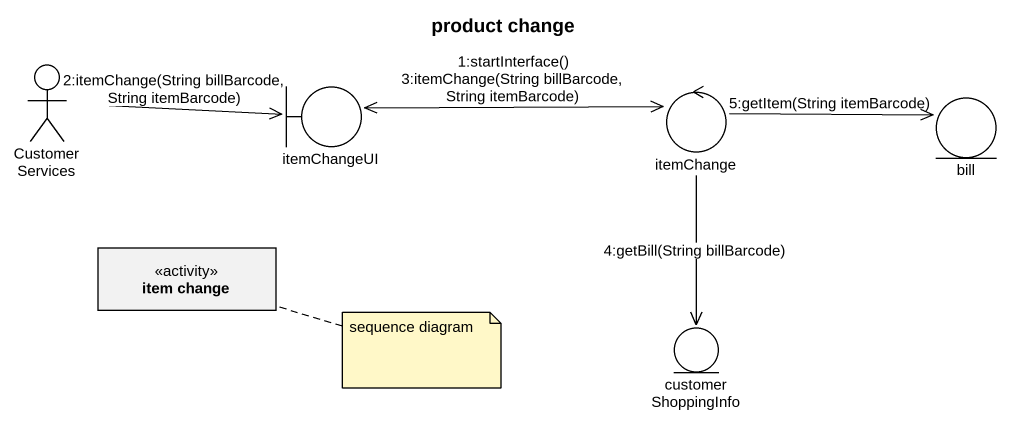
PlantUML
@startuml
title product change
allowmixing
hide circle
hide empty members
actor "Customer Services" as Customer_Services
boundary itemChangeUI
control itemChange
entity bill
class "item change" as item_change <<activity>>
entity customerShoppingInfo
Customer_Services -right-> itemChangeUI : 2:itemChange(String billBarcode, String itemBarcode)
itemChangeUI <-right-> itemChange : 1:startInterface() 3:itemChange(String billBarcode, String itemBarcode)
itemChange -right-> bill : 5:getItem(String itemBarcode)
itemChange --> customerShoppingInfo : 4:getBill(String billBarcode)
note right of item_change : sequence diagram
@enduml
